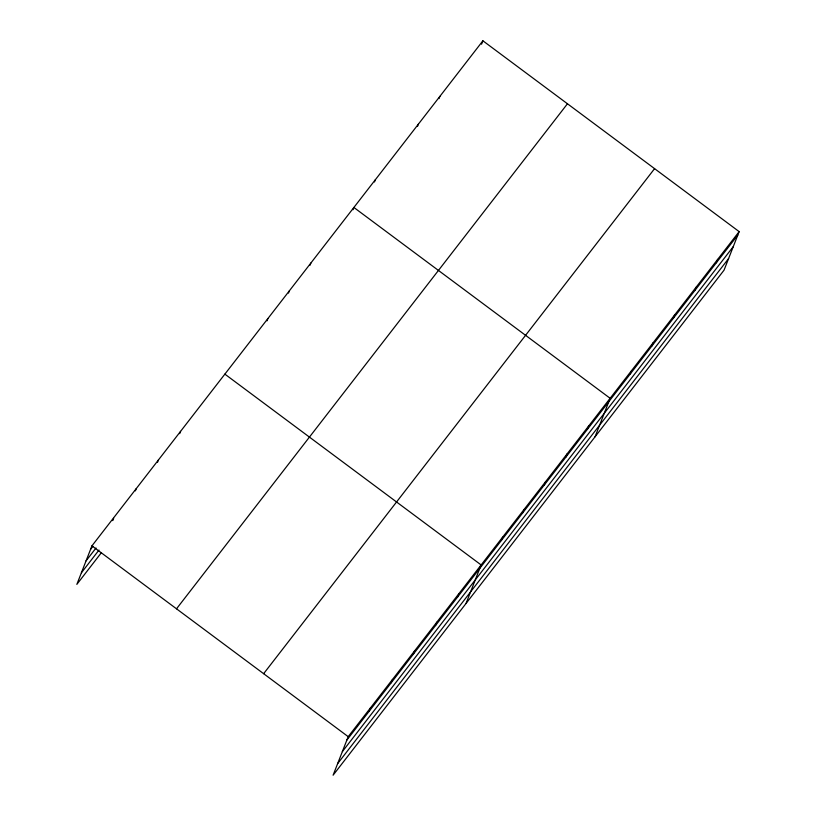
<?xml version="1.0" encoding="UTF-8"?>
<svg xmlns="http://www.w3.org/2000/svg" width="816" height="816" viewBox="0 0 816 816"><rect width="100%" height="100%" fill="white"/><g stroke="black" fill="none" stroke-linecap="round" stroke-linejoin="round"><path stroke-width="1.22" d="M739.153 231.622L348.208 736.664L333.101 775.2L724.047 270.157L739.153 231.622L482.899 40.8L91.953 545.843L76.847 584.378L101.296 552.799M112.771 520.618L113.659 518.354M135.374 490.865L136.262 488.611M157.529 462.254L158.416 459.989M179.683 433.633L180.571 431.368M266.995 320.841L267.883 318.577M288.497 293.056L289.384 290.802M309.998 265.282L310.886 263.017M353.002 209.732L353.889 207.468L610.133 398.29L595.037 436.825M374.503 181.948L375.391 179.683M417.506 126.398L418.394 124.134M439.008 98.614L439.895 96.359M481.562 44.197L482.899 40.8M369.026 711.44L370.362 708.043M391.18 682.819L392.516 679.422M413.335 654.197L414.661 650.811M435.489 625.586L436.815 622.19M457.643 596.965L458.969 593.569M466.028 603.483L481.124 564.947L224.869 374.126M501.299 540.569L502.625 537.173M522.801 512.785L524.127 509.398M544.303 485.01L545.629 481.613M565.804 457.235L567.13 453.839M587.306 429.461L588.632 426.064M630.309 373.901L631.635 370.505M651.811 346.127L653.137 342.73M673.312 318.352L674.648 314.956M694.814 290.567L696.15 287.171M716.315 262.793L717.652 259.396M90.627 549.239L92.912 546.281M86.078 560.837L96.013 548.005M81.396 572.781L98.971 550.086M176.511 608.818L567.457 103.775M263.639 673.69L654.585 168.647M346.871 740.061L737.817 235.018M342.332 751.658L733.278 246.616M337.651 763.603L728.596 258.56M91.953 545.843L348.208 736.664"/></g></svg>
